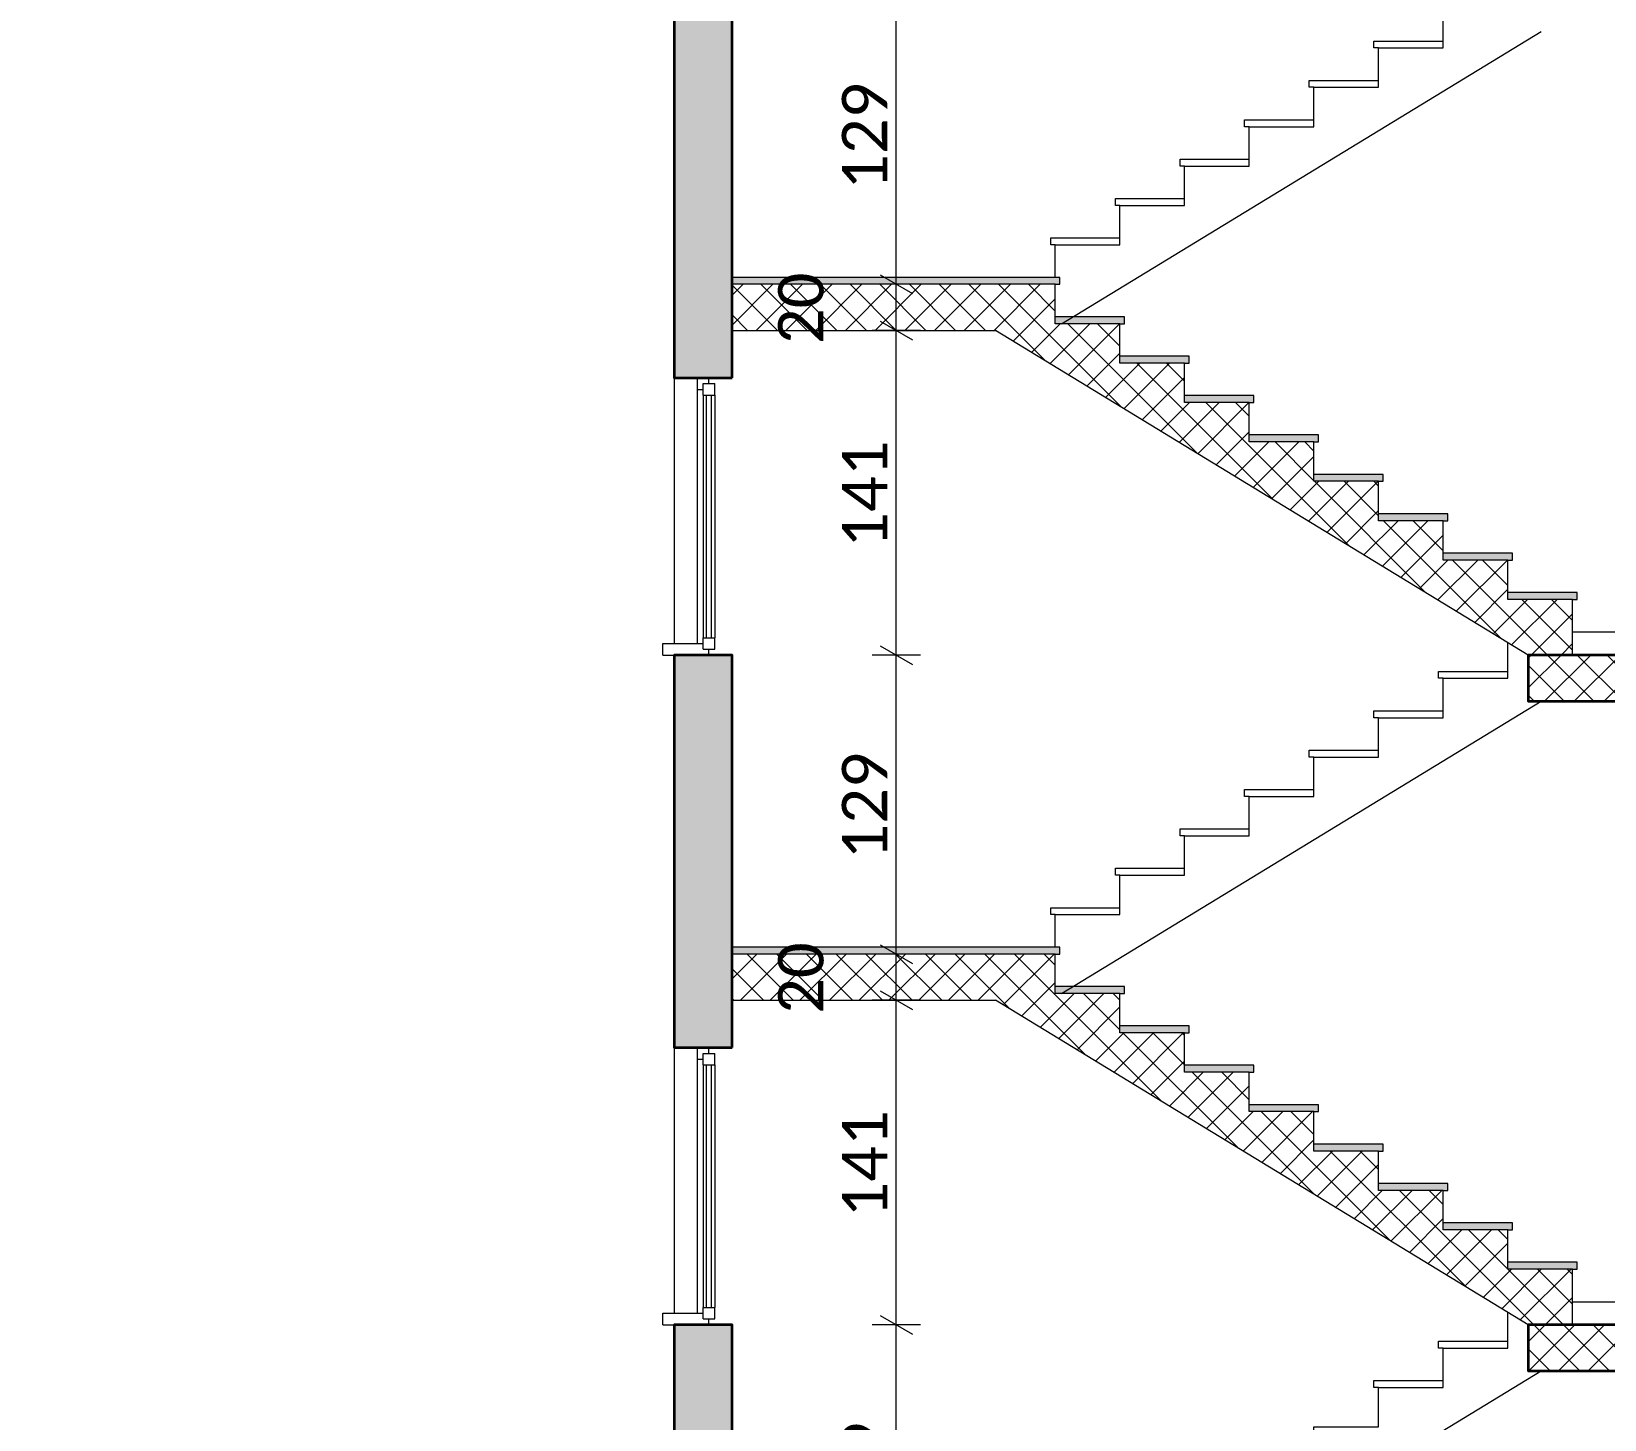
# Model space of a CAD drawing. Header units: millimetres. Extents: x -310 to 171125, y -3027 to 55843.
# Drawn here: x 117401 to 124214, y 29085 to 35096 of the extents above; entities that cross this region are included whole.
import ezdxf

# ---------------------------------------------------------------- set-up
doc = ezdxf.new("R2010")
doc.units = ezdxf.units.MM
doc.header["$MEASUREMENT"] = 0
doc.set_wipeout_variables(frame=1)
doc.linetypes.add('Wipeout_Contour', pattern=[1000, 0, -1000])
doc.layers.add('Dimensioning - General', color=7, linetype='Continuous')
doc.layers.add('Structural - Bearing', color=7, linetype='Continuous')
for name, color, linetype, lineweight, true_color in [('Dimensioning - General_Pen_No__61', 7, 'Continuous', 20, 0x6a6a6a), ('Dimensioning - General_Pen_No__88', 7, 'Continuous', 20, 0xfd4435), ('Structural - Bearing_Pen_No__61', 7, 'Continuous', 20, 0x6a6a6a), ('Structural - Bearing_Pen_No__82', 7, 'Continuous', 20, 0xaaaaaa)]:
    doc.layers.add(name, color=color, linetype=linetype, lineweight=lineweight, true_color=true_color)
for name, color, linetype, lineweight in [('Structural - Bearing_Pen_No__1', 7, 'Continuous', 13), ('Structural - Bearing_Pen_No__101', 252, 'Continuous', 13), ('Structural - Bearing_Pen_No__7', 7, 'Continuous', 35)]:
    doc.layers.add(name, color=color, linetype=linetype, lineweight=lineweight)
doc.layers.get('0').off()
doc.styles.add('GENERATED_STYLE_6', font='calibril.ttf')
doc.dimstyles.new('GENERATED_STYLE__1', dxfattribs={"dimtxt": 195.999997, "dimasz": 106.4, "dimexe": 0.18, "dimexo": 0.0625, "dimgap": 0.09, "dimtad": 1, "dimdec": 0, "dimlfac": 0.1, "dimzin": 0, "dimdsep": 46, "dimtxsty": 'GENERATED_STYLE_6', "dimblk": 'ARROWHEAD_2', "dimblk1": 'ARROWHEAD_2', "dimblk2": 'ARROWHEAD_2', "dimcen": 0.09, "dimse1": 1, "dimse2": 1, "dimclrd": 256, "dimclre": 256, "dimclrt": 256, "dimadec": 0, "dimazin": 0, "dimtfac": 1, "dimtdec": 4, "dimtmove": 0, "dimatfit": 3, "dimfxl": 1, "dimtolj": 1, "dimtzin": 0, "dimarcsym": 0})
pattern_1 = [(45, (0, 0), (-64.346715, 64.346715), []), (135, (0, 0), (64.346715, 64.346715), [])]

# ---------------------------------------------------------------- blocks, each defined once
blk = doc.blocks.new('*D34')
at = {"layer": 'Dimensioning - General_Pen_No__61', "color": 251, "linetype": 'Continuous', "lineweight": 20, "true_color": 0x6a6a6a, "transparency": 16777216}
for p, q in [((121076.5, 29535.9), (121216.5, 29455)), ((121251.5, 29495.5), (121041.5, 29495.5)), ((121146.5, 28200.8), (121146.5, 29495.5)), ((121076.5, 28241.2), (121216.5, 28160.4)), ((121251.5, 28200.8), (121041.5, 28200.8))]:
    blk.add_line(p, q, dxfattribs=at)
at = {"layer": 'Dimensioning - General_Pen_No__88', "color": 20, "lineweight": 20, "true_color": 0xfd4435, "transparency": 16777216, "insert": (121107.3, 28609.8), "char_height": 196, "attachment_point": 7, "rotation": 90, "style": 'GENERATED_STYLE_6'}
blk.add_mtext('\\A1;{\\pql;\\fCalibri Light|b0|i0|c0|p34;129}', dxfattribs=at)
blk = doc.blocks.new('ARROWHEAD_2')
at = {"color": 0, "linetype": 'Continuous', "lineweight": 0}
for p, q in [((-0.378, -0.655), (0.378, 0.655)), ((0, 0), (-1, 0))]:
    blk.add_line(p, q, dxfattribs=at)
blk = doc.blocks.new('*D35')
at = {"layer": 'Dimensioning - General_Pen_No__61', "color": 251, "linetype": 'Continuous', "lineweight": 20, "true_color": 0x6a6a6a, "transparency": 16777216}
for p, q in [((121076.5, 30941.2), (121216.5, 30860.4)), ((121251.5, 30900.8), (121041.5, 30900.8)), ((121146.5, 29495.5), (121146.5, 30900.8)), ((121076.5, 29535.9), (121216.5, 29455)), ((121251.5, 29495.5), (121041.5, 29495.5))]:
    blk.add_line(p, q, dxfattribs=at)
at = {"layer": 'Dimensioning - General_Pen_No__88', "color": 20, "lineweight": 20, "true_color": 0xfd4435, "transparency": 16777216, "char_height": 196, "attachment_point": 7, "rotation": 90, "style": 'GENERATED_STYLE_6'}
for s, insert in [('\\A1;{\\pql;\\fCalibri Light|b0|i0|c0|p34;20}', (120832.9, 30841.9)), ('\\A1;{\\pql;\\fCalibri Light|b0|i0|c0|p34;141}', (121107.3, 29959.8))]:
    blk.add_mtext(s, dxfattribs=dict(at, insert=insert))
blk = doc.blocks.new('*D36')
at = {"layer": 'Dimensioning - General_Pen_No__61', "color": 251, "linetype": 'Continuous', "lineweight": 20, "true_color": 0x6a6a6a, "transparency": 16777216}
for p, q in [((121076.5, 31141.2), (121216.5, 31060.4)), ((121251.5, 31100.8), (121041.5, 31100.8)), ((121146.5, 30900.8), (121146.5, 31100.8)), ((121076.5, 30941.2), (121216.5, 30860.4)), ((121251.5, 30900.8), (121041.5, 30900.8))]:
    blk.add_line(p, q, dxfattribs=at)
blk = doc.blocks.new('*D37')
at = {"layer": 'Dimensioning - General_Pen_No__61', "color": 251, "linetype": 'Continuous', "lineweight": 20, "true_color": 0x6a6a6a, "transparency": 16777216}
for p, q in [((121076.5, 32435.9), (121216.5, 32355)), ((121251.5, 32395.5), (121041.5, 32395.5)), ((121146.5, 31100.8), (121146.5, 32395.5)), ((121076.5, 31141.2), (121216.5, 31060.4)), ((121251.5, 31100.8), (121041.5, 31100.8))]:
    blk.add_line(p, q, dxfattribs=at)
at = {"layer": 'Dimensioning - General_Pen_No__88', "color": 20, "lineweight": 20, "true_color": 0xfd4435, "transparency": 16777216, "insert": (121107.3, 31509.8), "char_height": 196, "attachment_point": 7, "rotation": 90, "style": 'GENERATED_STYLE_6'}
blk.add_mtext('\\A1;{\\pql;\\fCalibri Light|b0|i0|c0|p34;129}', dxfattribs=at)
blk = doc.blocks.new('*D38')
at = {"layer": 'Dimensioning - General_Pen_No__61', "color": 251, "linetype": 'Continuous', "lineweight": 20, "true_color": 0x6a6a6a, "transparency": 16777216}
for p, q in [((121251.5, 33800.8), (121041.5, 33800.8)), ((121076.5, 33841.2), (121216.5, 33760.4)), ((121146.5, 32395.5), (121146.5, 33800.8)), ((121076.5, 32435.9), (121216.5, 32355)), ((121251.5, 32395.5), (121041.5, 32395.5))]:
    blk.add_line(p, q, dxfattribs=at)
at = {"layer": 'Dimensioning - General_Pen_No__88', "color": 20, "lineweight": 20, "true_color": 0xfd4435, "transparency": 16777216, "char_height": 196, "attachment_point": 7, "rotation": 90, "style": 'GENERATED_STYLE_6'}
for s, insert in [('\\A1;{\\pql;\\fCalibri Light|b0|i0|c0|p34;20}', (120832.9, 33741.9)), ('\\A1;{\\pql;\\fCalibri Light|b0|i0|c0|p34;141}', (121107.3, 32859.8))]:
    blk.add_mtext(s, dxfattribs=dict(at, insert=insert))
blk = doc.blocks.new('*D39')
at = {"layer": 'Dimensioning - General_Pen_No__61', "color": 251, "linetype": 'Continuous', "lineweight": 20, "true_color": 0x6a6a6a, "transparency": 16777216}
for p, q in [((121251.5, 34000.8), (121041.5, 34000.8)), ((121076.5, 34041.2), (121216.5, 33960.4)), ((121146.5, 33800.8), (121146.5, 34000.8)), ((121251.5, 33800.8), (121041.5, 33800.8)), ((121076.5, 33841.2), (121216.5, 33760.4))]:
    blk.add_line(p, q, dxfattribs=at)
blk = doc.blocks.new('*D40')
at = {"layer": 'Dimensioning - General_Pen_No__61', "color": 251, "linetype": 'Continuous', "lineweight": 20, "true_color": 0x6a6a6a, "transparency": 16777216}
for p, q in [((121251.5, 35295.5), (121041.5, 35295.5)), ((121076.5, 35335.9), (121216.5, 35255)), ((121146.5, 34000.8), (121146.5, 35295.5)), ((121251.5, 34000.8), (121041.5, 34000.8)), ((121076.5, 34041.2), (121216.5, 33960.4))]:
    blk.add_line(p, q, dxfattribs=at)
at = {"layer": 'Dimensioning - General_Pen_No__88', "color": 20, "lineweight": 20, "true_color": 0xfd4435, "transparency": 16777216, "insert": (121107.3, 34409.8), "char_height": 196, "attachment_point": 7, "rotation": 90, "style": 'GENERATED_STYLE_6'}
blk.add_mtext('\\A1;{\\pql;\\fCalibri Light|b0|i0|c0|p34;129}', dxfattribs=at)
blk = doc.blocks.new('*D91')
at = {"layer": 'Dimensioning - General_Pen_No__61', "color": 251, "linetype": 'Continuous', "lineweight": 20, "true_color": 0x6a6a6a, "transparency": 16777216}
for p, q in [((134757.9, 29295.6), (134547.9, 29295.6)), ((134582.9, 29336), (134722.9, 29255.2)), ((134652.9, 26595.6), (134652.9, 29295.6)), ((134757.9, 26595.6), (134547.9, 26595.6)), ((134582.9, 26636), (134722.9, 26555.2))]:
    blk.add_line(p, q, dxfattribs=at)
at = {"layer": 'Dimensioning - General_Pen_No__88', "color": 20, "lineweight": 20, "true_color": 0xfd4435, "transparency": 16777216, "char_height": 196, "attachment_point": 7, "rotation": 90, "style": 'GENERATED_STYLE_6'}
for s, insert in [('\\A1;{\\pql;\\fCalibri Light|b0|i0|c0|p34;20}', (134613.7, 28937.4)), ('\\A1;{\\pql;\\fCalibri Light|b0|i0|c0|p34;270}', (134613.7, 27707.3))]:
    blk.add_mtext(s, dxfattribs=dict(at, insert=insert))
blk = doc.blocks.new('*D92')
at = {"layer": 'Dimensioning - General_Pen_No__61', "color": 251, "linetype": 'Continuous', "lineweight": 20, "true_color": 0x6a6a6a, "transparency": 16777216}
for p, q in [((134582.9, 29536), (134722.9, 29455.2)), ((134757.9, 29495.6), (134547.9, 29495.6)), ((134652.9, 29295.6), (134652.9, 29495.6)), ((134757.9, 29295.6), (134547.9, 29295.6)), ((134582.9, 29336), (134722.9, 29255.2))]:
    blk.add_line(p, q, dxfattribs=at)
blk = doc.blocks.new('*D93')
at = {"layer": 'Dimensioning - General_Pen_No__61', "color": 251, "linetype": 'Continuous', "lineweight": 20, "true_color": 0x6a6a6a, "transparency": 16777216}
for p, q in [((134582.9, 32236), (134722.9, 32155.2)), ((134757.9, 32195.6), (134547.9, 32195.6)), ((134652.9, 29495.6), (134652.9, 32195.6)), ((134582.9, 29536), (134722.9, 29455.2)), ((134757.9, 29495.6), (134547.9, 29495.6))]:
    blk.add_line(p, q, dxfattribs=at)
at = {"layer": 'Dimensioning - General_Pen_No__88', "color": 20, "lineweight": 20, "true_color": 0xfd4435, "transparency": 16777216, "char_height": 196, "attachment_point": 7, "rotation": 90, "style": 'GENERATED_STYLE_6'}
for s, insert in [('\\A1;{\\pql;\\fCalibri Light|b0|i0|c0|p34;20}', (134613.7, 31837.4)), ('\\A1;{\\pql;\\fCalibri Light|b0|i0|c0|p34;270}', (134613.7, 30607.3))]:
    blk.add_mtext(s, dxfattribs=dict(at, insert=insert))
blk = doc.blocks.new('*D94')
at = {"layer": 'Dimensioning - General_Pen_No__61', "color": 251, "linetype": 'Continuous', "lineweight": 20, "true_color": 0x6a6a6a, "transparency": 16777216}
for p, q in [((134582.9, 32436), (134722.9, 32355.2)), ((134757.9, 32395.6), (134547.9, 32395.6)), ((134652.9, 32195.6), (134652.9, 32395.6)), ((134582.9, 32236), (134722.9, 32155.2)), ((134757.9, 32195.6), (134547.9, 32195.6))]:
    blk.add_line(p, q, dxfattribs=at)
blk = doc.blocks.new('*D95')
at = {"layer": 'Dimensioning - General_Pen_No__61', "color": 251, "linetype": 'Continuous', "lineweight": 20, "true_color": 0x6a6a6a, "transparency": 16777216}
for p, q in [((134757.9, 35095.6), (134547.9, 35095.6)), ((134582.9, 35136), (134722.9, 35055.2)), ((134652.9, 32395.6), (134652.9, 35095.6)), ((134582.9, 32436), (134722.9, 32355.2)), ((134757.9, 32395.6), (134547.9, 32395.6))]:
    blk.add_line(p, q, dxfattribs=at)
at = {"layer": 'Dimensioning - General_Pen_No__88', "color": 20, "lineweight": 20, "true_color": 0xfd4435, "transparency": 16777216, "char_height": 196, "attachment_point": 7, "rotation": 90, "style": 'GENERATED_STYLE_6'}
for s, insert in [('\\A1;{\\pql;\\fCalibri Light|b0|i0|c0|p34;20}', (134613.7, 34737.4)), ('\\A1;{\\pql;\\fCalibri Light|b0|i0|c0|p34;270}', (134613.7, 33507.3))]:
    blk.add_mtext(s, dxfattribs=dict(at, insert=insert))
blk = doc.blocks.new('*D96')
at = {"layer": 'Dimensioning - General_Pen_No__61', "color": 251, "linetype": 'Continuous', "lineweight": 20, "true_color": 0x6a6a6a, "transparency": 16777216}
for p, q in [((134757.9, 35295.6), (134547.9, 35295.6)), ((134582.9, 35336), (134722.9, 35255.2)), ((134652.9, 35095.6), (134652.9, 35295.6)), ((134757.9, 35095.6), (134547.9, 35095.6)), ((134582.9, 35136), (134722.9, 35055.2))]:
    blk.add_line(p, q, dxfattribs=at)
blk = doc.blocks.new('*D134')
at = {"layer": 'Dimensioning - General_Pen_No__61', "color": 251, "linetype": 'Continuous', "lineweight": 20, "true_color": 0x6a6a6a, "transparency": 16777216}
for p, q in [((135307.9, 29295.6), (135097.9, 29295.6)), ((135132.9, 29336), (135272.9, 29255.2)), ((135202.9, 26595.6), (135202.9, 29295.6)), ((135307.9, 26595.6), (135097.9, 26595.6)), ((135132.9, 26636), (135272.9, 26555.2))]:
    blk.add_line(p, q, dxfattribs=at)
at = {"layer": 'Dimensioning - General_Pen_No__88', "color": 20, "lineweight": 20, "true_color": 0xfd4435, "transparency": 16777216, "char_height": 196, "attachment_point": 7, "rotation": 90, "style": 'GENERATED_STYLE_6'}
for s, insert in [('\\A1;{\\pql;\\fCalibri Light|b0|i0|c0|p34;20}', (135163.7, 28937.4)), ('\\A1;{\\pql;\\fCalibri Light|b0|i0|c0|p34;270}', (135163.7, 27707.3))]:
    blk.add_mtext(s, dxfattribs=dict(at, insert=insert))
blk = doc.blocks.new('*D135')
at = {"layer": 'Dimensioning - General_Pen_No__61', "color": 251, "linetype": 'Continuous', "lineweight": 20, "true_color": 0x6a6a6a, "transparency": 16777216}
for p, q in [((135132.9, 29536), (135272.9, 29455.2)), ((135307.9, 29495.6), (135097.9, 29495.6)), ((135202.9, 29295.6), (135202.9, 29495.6)), ((135307.9, 29295.6), (135097.9, 29295.6)), ((135132.9, 29336), (135272.9, 29255.2))]:
    blk.add_line(p, q, dxfattribs=at)
blk = doc.blocks.new('*D136')
at = {"layer": 'Dimensioning - General_Pen_No__61', "color": 251, "linetype": 'Continuous', "lineweight": 20, "true_color": 0x6a6a6a, "transparency": 16777216}
for p, q in [((135132.9, 32236), (135272.9, 32155.2)), ((135307.9, 32195.6), (135097.9, 32195.6)), ((135202.9, 29495.6), (135202.9, 32195.6)), ((135132.9, 29536), (135272.9, 29455.2)), ((135307.9, 29495.6), (135097.9, 29495.6))]:
    blk.add_line(p, q, dxfattribs=at)
at = {"layer": 'Dimensioning - General_Pen_No__88', "color": 20, "lineweight": 20, "true_color": 0xfd4435, "transparency": 16777216, "char_height": 196, "attachment_point": 7, "rotation": 90, "style": 'GENERATED_STYLE_6'}
for s, insert in [('\\A1;{\\pql;\\fCalibri Light|b0|i0|c0|p34;20}', (135163.7, 31837.4)), ('\\A1;{\\pql;\\fCalibri Light|b0|i0|c0|p34;270}', (135163.7, 30607.3))]:
    blk.add_mtext(s, dxfattribs=dict(at, insert=insert))
blk = doc.blocks.new('*D137')
at = {"layer": 'Dimensioning - General_Pen_No__61', "color": 251, "linetype": 'Continuous', "lineweight": 20, "true_color": 0x6a6a6a, "transparency": 16777216}
for p, q in [((135132.9, 32436), (135272.9, 32355.2)), ((135307.9, 32395.6), (135097.9, 32395.6)), ((135202.9, 32195.6), (135202.9, 32395.6)), ((135132.9, 32236), (135272.9, 32155.2)), ((135307.9, 32195.6), (135097.9, 32195.6))]:
    blk.add_line(p, q, dxfattribs=at)
blk = doc.blocks.new('*D138')
at = {"layer": 'Dimensioning - General_Pen_No__61', "color": 251, "linetype": 'Continuous', "lineweight": 20, "true_color": 0x6a6a6a, "transparency": 16777216}
for p, q in [((135307.9, 35095.6), (135097.9, 35095.6)), ((135132.9, 35136), (135272.9, 35055.2)), ((135202.9, 32395.6), (135202.9, 35095.6)), ((135132.9, 32436), (135272.9, 32355.2)), ((135307.9, 32395.6), (135097.9, 32395.6))]:
    blk.add_line(p, q, dxfattribs=at)
at = {"layer": 'Dimensioning - General_Pen_No__88', "color": 20, "lineweight": 20, "true_color": 0xfd4435, "transparency": 16777216, "char_height": 196, "attachment_point": 7, "rotation": 90, "style": 'GENERATED_STYLE_6'}
for s, insert in [('\\A1;{\\pql;\\fCalibri Light|b0|i0|c0|p34;20}', (135163.7, 34737.4)), ('\\A1;{\\pql;\\fCalibri Light|b0|i0|c0|p34;270}', (135163.7, 33507.3))]:
    blk.add_mtext(s, dxfattribs=dict(at, insert=insert))
blk = doc.blocks.new('*D139')
at = {"layer": 'Dimensioning - General_Pen_No__61', "color": 251, "linetype": 'Continuous', "lineweight": 20, "true_color": 0x6a6a6a, "transparency": 16777216}
for p, q in [((135307.9, 35295.6), (135097.9, 35295.6)), ((135132.9, 35336), (135272.9, 35255.2)), ((135202.9, 35095.6), (135202.9, 35295.6)), ((135307.9, 35095.6), (135097.9, 35095.6)), ((135132.9, 35136), (135272.9, 35055.2))]:
    blk.add_line(p, q, dxfattribs=at)
blk = doc.blocks.new('*D159')
at = {"layer": 'Dimensioning - General_Pen_No__61', "color": 251, "linetype": 'Continuous', "lineweight": 20, "true_color": 0x6a6a6a, "transparency": 16777216}
for p, q in [((135682.9, 29536), (135822.9, 29455.2)), ((135857.9, 29495.6), (135647.9, 29495.6)), ((135752.9, 26595.6), (135752.9, 29495.6)), ((135857.9, 26595.6), (135647.9, 26595.6)), ((135682.9, 26636), (135822.9, 26555.2))]:
    blk.add_line(p, q, dxfattribs=at)
at = {"layer": 'Dimensioning - General_Pen_No__88', "color": 20, "lineweight": 20, "true_color": 0xfd4435, "transparency": 16777216, "insert": (135713.7, 27807.3), "char_height": 196, "attachment_point": 7, "rotation": 90, "style": 'GENERATED_STYLE_6'}
blk.add_mtext('\\A1;{\\pql;\\fCalibri Light|b0|i0|c0|p34;290}', dxfattribs=at)
blk = doc.blocks.new('*D160')
at = {"layer": 'Dimensioning - General_Pen_No__61', "color": 251, "linetype": 'Continuous', "lineweight": 20, "true_color": 0x6a6a6a, "transparency": 16777216}
for p, q in [((135682.9, 32436), (135822.9, 32355.2)), ((135857.9, 32395.6), (135647.9, 32395.6)), ((135752.9, 29495.6), (135752.9, 32395.6)), ((135682.9, 29536), (135822.9, 29455.2)), ((135857.9, 29495.6), (135647.9, 29495.6))]:
    blk.add_line(p, q, dxfattribs=at)
at = {"layer": 'Dimensioning - General_Pen_No__88', "color": 20, "lineweight": 20, "true_color": 0xfd4435, "transparency": 16777216, "insert": (135713.7, 30707.3), "char_height": 196, "attachment_point": 7, "rotation": 90, "style": 'GENERATED_STYLE_6'}
blk.add_mtext('\\A1;{\\pql;\\fCalibri Light|b0|i0|c0|p34;290}', dxfattribs=at)
blk = doc.blocks.new('*D161')
at = {"layer": 'Dimensioning - General_Pen_No__61', "color": 251, "linetype": 'Continuous', "lineweight": 20, "true_color": 0x6a6a6a, "transparency": 16777216}
for p, q in [((135857.9, 35295.6), (135647.9, 35295.6)), ((135682.9, 35336), (135822.9, 35255.2)), ((135752.9, 32395.6), (135752.9, 35295.6)), ((135682.9, 32436), (135822.9, 32355.2)), ((135857.9, 32395.6), (135647.9, 32395.6))]:
    blk.add_line(p, q, dxfattribs=at)
at = {"layer": 'Dimensioning - General_Pen_No__88', "color": 20, "lineweight": 20, "true_color": 0xfd4435, "transparency": 16777216, "insert": (135713.7, 33607.3), "char_height": 196, "attachment_point": 7, "rotation": 90, "style": 'GENERATED_STYLE_6'}
blk.add_mtext('\\A1;{\\pql;\\fCalibri Light|b0|i0|c0|p34;290}', dxfattribs=at)

msp = doc.modelspace()

# ---------------------------------------------------------------- hatches: boundary and pattern name
at = {"layer": 'Structural - Bearing_Pen_No__1', "linetype": 'Continuous', "lineweight": 13}
h = msp.add_hatch(dxfattribs=at)
h.set_pattern_fill('CONCRETE_BLOCK', style=0, pattern_type=2)
h.set_pattern_definition(pattern_1)
h.paths.add_polyline_path([(124075.2, 32395.5), (124075.2, 32636.2), (123795.2, 32636.2), (123795.2, 32806.8), (123515.2, 32806.8), (123515.2, 32977.3), (123235.2, 32977.3), (123235.2, 33147.9), (122955.2, 33147.9), (122955.2, 33318.5), (122675.2, 33318.5), (122675.2, 33489.1), (122395.2, 33489.1), (122395.2, 33659.7), (122115.2, 33659.7), (122115.2, 33830.2), (121835.2, 33830.2), (121835.2, 34000.8), (120435.2, 34000.8), (120435.2, 33800.8), (121576, 33800.8), (123882.8, 32395.5)])
h = msp.add_hatch(dxfattribs=at)
h.set_pattern_fill('CONCRETE_BLOCK', style=0, pattern_type=2)
h.set_pattern_definition(pattern_1)
h.paths.add_polyline_path([(139085.2, 32195.6), (139085.2, 32395.6), (123882.8, 32395.6), (123882.8, 32195.6)])
h = msp.add_hatch(dxfattribs=at)
h.set_pattern_fill('CONCRETE_BLOCK', style=0, pattern_type=2)
h.set_pattern_definition(pattern_1)
h.paths.add_polyline_path([(124075.2, 29495.5), (124075.2, 29736.2), (123795.2, 29736.2), (123795.2, 29906.8), (123515.2, 29906.8), (123515.2, 30077.3), (123235.2, 30077.3), (123235.2, 30247.9), (122955.2, 30247.9), (122955.2, 30418.5), (122675.2, 30418.5), (122675.2, 30589.1), (122395.2, 30589.1), (122395.2, 30759.7), (122115.2, 30759.7), (122115.2, 30930.2), (121835.2, 30930.2), (121835.2, 31100.8), (120435.2, 31100.8), (120435.2, 30900.8), (121576, 30900.8), (123882.8, 29495.5)])
h = msp.add_hatch(dxfattribs=at)
h.set_pattern_fill('CONCRETE_BLOCK', style=0, pattern_type=2)
h.set_pattern_definition(pattern_1)
h.paths.add_polyline_path([(139085.2, 29295.6), (139085.2, 29495.6), (123882.8, 29495.6), (123882.8, 29295.6)])
at = {"layer": 'Structural - Bearing_Pen_No__101', "linetype": 'Continuous', "lineweight": 13}
for points in [[(121855.2, 34030.8), (120435.2, 34030.8), (120435.2, 34000.8), (121835.2, 34000.8), (121855.2, 34000.8)], [(122135.2, 33860.2), (121835.2, 33860.2), (121835.2, 33830.2), (122115.2, 33830.2), (122135.2, 33830.2)], [(122415.2, 33689.7), (122115.2, 33689.7), (122115.2, 33659.7), (122395.2, 33659.7), (122415.2, 33659.7)], [(122695.2, 33519.1), (122395.2, 33519.1), (122395.2, 33489.1), (122675.2, 33489.1), (122695.2, 33489.1)], [(122975.2, 33348.5), (122675.2, 33348.5), (122675.2, 33318.5), (122955.2, 33318.5), (122975.2, 33318.5)], [(123255.2, 33177.9), (122955.2, 33177.9), (122955.2, 33147.9), (123235.2, 33147.9), (123255.2, 33147.9)], [(123535.2, 33007.3), (123235.2, 33007.3), (123235.2, 32977.3), (123515.2, 32977.3), (123535.2, 32977.3)], [(123815.2, 32836.8), (123515.2, 32836.8), (123515.2, 32806.8), (123795.2, 32806.8), (123815.2, 32806.8)], [(124095.2, 32666.2), (123795.2, 32666.2), (123795.2, 32636.2), (124075.2, 32636.2), (124095.2, 32636.2)], [(121855.2, 31130.8), (120435.2, 31130.8), (120435.2, 31100.8), (121835.2, 31100.8), (121855.2, 31100.8)], [(122135.2, 30960.2), (121835.2, 30960.2), (121835.2, 30930.2), (122115.2, 30930.2), (122135.2, 30930.2)], [(122415.2, 30789.7), (122115.2, 30789.7), (122115.2, 30759.7), (122395.2, 30759.7), (122415.2, 30759.7)], [(122695.2, 30619.1), (122395.2, 30619.1), (122395.2, 30589.1), (122675.2, 30589.1), (122695.2, 30589.1)], [(122975.2, 30448.5), (122675.2, 30448.5), (122675.2, 30418.5), (122955.2, 30418.5), (122975.2, 30418.5)], [(123255.2, 30277.9), (122955.2, 30277.9), (122955.2, 30247.9), (123235.2, 30247.9), (123255.2, 30247.9)], [(123535.2, 30107.3), (123235.2, 30107.3), (123235.2, 30077.3), (123515.2, 30077.3), (123535.2, 30077.3)], [(123815.2, 29936.8), (123515.2, 29936.8), (123515.2, 29906.8), (123795.2, 29906.8), (123815.2, 29906.8)], [(124095.2, 29766.2), (123795.2, 29766.2), (123795.2, 29736.2), (124075.2, 29736.2), (124095.2, 29736.2)], [(120435.2, 27795.6), (120435.2, 29495.6), (120185.2, 29495.6), (120185.2, 27795.6)]]:
    msp.add_hatch(color=252, dxfattribs=at).paths.add_polyline_path(points)

# ---------------------------------------------------------------- linework, layer by layer
at = {"layer": 'Structural - Bearing_Pen_No__1', "color": 7, "linetype": 'Continuous', "lineweight": 13}
for p, q in [((120435.2, 33930.9), (120435.2, 35295.6)), ((120435.2, 33595.6), (120435.2, 33730.9)), ((120135.2, 32395.6), (120135.2, 32445.6)), ((120135.2, 32395.6), (120285.2, 32395.6)), ((120185.2, 32395.6), (120435.2, 32395.6)), ((120285.2, 32395.6), (120335.2, 32395.6)), ((120435.2, 31030.9), (120435.2, 32395.6)), ((120435.2, 30695.6), (120435.2, 30830.9)), ((120135.2, 29495.6), (120135.2, 29545.6)), ((120135.2, 29495.6), (120285.2, 29495.6)), ((120185.2, 29495.6), (120435.2, 29495.6)), ((120185.2, 27795.6), (120185.2, 29495.6)), ((120285.2, 29495.6), (120335.2, 29495.6)), ((120435.2, 28130.9), (120435.2, 29495.6))]:
    msp.add_line(p, q, dxfattribs=at)
for points in [[(121835.2, 34000.8), (121855.2, 34000.8), (121855.2, 34030.8), (120435.2, 34030.8)], [(124075.2, 32395.5), (124075.2, 32636.2), (123795.2, 32636.2), (123795.2, 32806.8), (123515.2, 32806.8), (123515.2, 32977.3), (123235.2, 32977.3), (123235.2, 33147.9), (122955.2, 33147.9), (122955.2, 33318.5), (122675.2, 33318.5), (122675.2, 33489.1), (122395.2, 33489.1), (122395.2, 33659.7), (122115.2, 33659.7), (122115.2, 33830.2), (121835.2, 33830.2), (121835.2, 34000.8), (120435.2, 34000.8), (120435.2, 33800.8)], [(122115.2, 33830.2), (122135.2, 33830.2), (122135.2, 33860.2), (121835.2, 33860.2)], [(120435.2, 33800.8), (121576, 33800.8)], [(123882.8, 32395.5), (121576, 33800.8)], [(122395.2, 33659.7), (122415.2, 33659.7), (122415.2, 33689.7), (122115.2, 33689.7)], [(122675.2, 33489.1), (122695.2, 33489.1), (122695.2, 33519.1), (122395.2, 33519.1)], [(122955.2, 33318.5), (122975.2, 33318.5), (122975.2, 33348.5), (122675.2, 33348.5)], [(123235.2, 33147.9), (123255.2, 33147.9), (123255.2, 33177.9), (122955.2, 33177.9)], [(123515.2, 32977.3), (123535.2, 32977.3), (123535.2, 33007.3), (123235.2, 33007.3)], [(123795.2, 32806.8), (123815.2, 32806.8), (123815.2, 32836.8), (123515.2, 32836.8)], [(124075.2, 32636.2), (124095.2, 32636.2), (124095.2, 32666.2), (123795.2, 32666.2)], [(121835.2, 31100.8), (121855.2, 31100.8), (121855.2, 31130.8), (120435.2, 31130.8)], [(124075.2, 29495.5), (124075.2, 29736.2), (123795.2, 29736.2), (123795.2, 29906.8), (123515.2, 29906.8), (123515.2, 30077.3), (123235.2, 30077.3), (123235.2, 30247.9), (122955.2, 30247.9), (122955.2, 30418.5), (122675.2, 30418.5), (122675.2, 30589.1), (122395.2, 30589.1), (122395.2, 30759.7), (122115.2, 30759.7), (122115.2, 30930.2), (121835.2, 30930.2), (121835.2, 31100.8), (120435.2, 31100.8), (120435.2, 30900.8)], [(122115.2, 30930.2), (122135.2, 30930.2), (122135.2, 30960.2), (121835.2, 30960.2)], [(120435.2, 30900.8), (121576, 30900.8)], [(123882.8, 29495.5), (121576, 30900.8)], [(122395.2, 30759.7), (122415.2, 30759.7), (122415.2, 30789.7), (122115.2, 30789.7)], [(122675.2, 30589.1), (122695.2, 30589.1), (122695.2, 30619.1), (122395.2, 30619.1)], [(122955.2, 30418.5), (122975.2, 30418.5), (122975.2, 30448.5), (122675.2, 30448.5)], [(123235.2, 30247.9), (123255.2, 30247.9), (123255.2, 30277.9), (122955.2, 30277.9)], [(123515.2, 30077.3), (123535.2, 30077.3), (123535.2, 30107.3), (123235.2, 30107.3)], [(123795.2, 29906.8), (123815.2, 29906.8), (123815.2, 29936.8), (123515.2, 29936.8)], [(124075.2, 29736.2), (124095.2, 29736.2), (124095.2, 29766.2), (123795.2, 29766.2)]]:
    msp.add_lwpolyline(points, dxfattribs=at)
at = {"layer": 'Structural - Bearing_Pen_No__61', "color": 251, "linetype": 'Continuous', "lineweight": 20, "true_color": 0x6a6a6a}
for points in [[(121835.2, 34030.8), (121835.2, 34171.4), (122115.2, 34171.4), (122115.2, 34342), (122395.2, 34342), (122395.2, 34512.6), (122675.2, 34512.6), (122675.2, 34683.1), (122955.2, 34683.1), (122955.2, 34853.7), (123235.2, 34853.7), (123235.2, 35024.3), (123515.2, 35024.3), (123515.2, 35194.9), (123795.2, 35194.9), (123795.2, 35348.8)], [(121862.7, 33830.2), (123939.5, 35095.5)], [(123235.2, 35024.3), (123215.2, 35024.3), (123215.2, 35054.3), (123515.2, 35054.3)], [(122955.2, 34853.7), (122935.2, 34853.7), (122935.2, 34883.7), (123235.2, 34883.7)], [(122675.2, 34683.1), (122655.2, 34683.1), (122655.2, 34713.1), (122955.2, 34713.1)], [(122395.2, 34512.6), (122375.2, 34512.6), (122375.2, 34542.6), (122675.2, 34542.6)], [(122115.2, 34342), (122095.2, 34342), (122095.2, 34372), (122395.2, 34372)], [(121835.2, 34171.4), (121815.2, 34171.4), (121815.2, 34201.4), (122115.2, 34201.4)], [(124075.2, 32495.6), (128485.2, 32495.6)], [(121835.2, 31130.8), (121835.2, 31271.4), (122115.2, 31271.4), (122115.2, 31442), (122395.2, 31442), (122395.2, 31612.6), (122675.2, 31612.6), (122675.2, 31783.1), (122955.2, 31783.1), (122955.2, 31953.7), (123235.2, 31953.7), (123235.2, 32124.3), (123515.2, 32124.3), (123515.2, 32294.9), (123795.2, 32294.9), (123795.2, 32448.8)], [(123515.2, 32294.9), (123495.2, 32294.9), (123495.2, 32324.9), (123795.2, 32324.9)], [(121862.7, 30930.2), (123939.5, 32195.5)], [(123235.2, 32124.3), (123215.2, 32124.3), (123215.2, 32154.3), (123515.2, 32154.3)], [(122955.2, 31953.7), (122935.2, 31953.7), (122935.2, 31983.7), (123235.2, 31983.7)], [(122675.2, 31783.1), (122655.2, 31783.1), (122655.2, 31813.1), (122955.2, 31813.1)], [(122395.2, 31612.6), (122375.2, 31612.6), (122375.2, 31642.6), (122675.2, 31642.6)], [(122115.2, 31442), (122095.2, 31442), (122095.2, 31472), (122395.2, 31472)], [(121835.2, 31271.4), (121815.2, 31271.4), (121815.2, 31301.4), (122115.2, 31301.4)], [(124075.2, 29595.6), (128485.2, 29595.6)], [(121835.2, 28230.8), (121835.2, 28371.4), (122115.2, 28371.4), (122115.2, 28542), (122395.2, 28542), (122395.2, 28712.6), (122675.2, 28712.6), (122675.2, 28883.1), (122955.2, 28883.1), (122955.2, 29053.7), (123235.2, 29053.7), (123235.2, 29224.3), (123515.2, 29224.3), (123515.2, 29394.9), (123795.2, 29394.9), (123795.2, 29548.8)], [(123515.2, 29394.9), (123495.2, 29394.9), (123495.2, 29424.9), (123795.2, 29424.9)], [(121862.7, 28030.2), (123939.5, 29295.5)], [(123235.2, 29224.3), (123215.2, 29224.3), (123215.2, 29254.3), (123515.2, 29254.3)]]:
    msp.add_lwpolyline(points, dxfattribs=at)
at = {"layer": 'Structural - Bearing_Pen_No__7', "color": 7, "linetype": 'Continuous', "lineweight": 35, "flags": 128}
for points in [[(139085.2, 32195.6), (139085.2, 32395.6), (123882.8, 32395.6), (123882.8, 32195.6)], [(120435.2, 27795.6), (120435.2, 29495.6), (120185.2, 29495.6), (120185.2, 27795.6)], [(139085.2, 29295.6), (139085.2, 29495.6), (123882.8, 29495.6), (123882.8, 29295.6)]]:
    msp.add_lwpolyline(points, close=True, dxfattribs=at)

# ---------------------------------------------------------------- dimensions: what is measured, and where the dimension line sits
at = {"layer": 'Dimensioning - General', "color": 251, "linetype": 'Continuous', "lineweight": 20, "true_color": 0x6a6a6a}
for base, p1, p2, picture, middle in [((135202.9, 35295.6), (106730.7, 35095.6), (106794, 35295.6), '*D139', (135065.7, 34886.8)), ((134652.9, 35295.6), (107217.4, 35095.6), (107257.5, 35295.6), '*D96', (134515.7, 34886.8)), ((121146.5, 35295.5), (121094.1, 34000.8), (123882.8, 35295.5), '*D40', (121009.3, 34633.9)), ((121146.5, 33800.8), (123882.8, 32395.5), (121101.4, 33800.8), '*D38', (121009.3, 33083.9)), ((121146.5, 34000.8), (121101.4, 33800.8), (121094.1, 34000.8), '*D39', (120734.9, 33891.4)), ((121146.5, 32395.5), (121314.7, 31100.8), (123882.8, 32395.5), '*D37', (121009.3, 31733.9)), ((121146.5, 30900.8), (123882.8, 29495.5), (121351.4, 30900.8), '*D35', (121009.3, 30183.9)), ((121146.5, 31100.8), (121351.4, 30900.8), (121314.7, 31100.8), '*D36', (120734.9, 30991.4)), ((121146.5, 29495.5), (121075.2, 28200.8), (123882.8, 29495.5), '*D34', (121009.3, 28833.9)), ((135202.9, 29295.6), (106896.2, 26595.6), (106843.5, 29295.6), '*D134', (135065.7, 27931.4)), ((134652.9, 29295.6), (107313.3, 26595.6), (107224.1, 29295.6), '*D91', (134515.7, 27931.4))]:
    dim = msp.add_linear_dim(base=base, p1=p1, p2=p2, angle=90, dimstyle='GENERATED_STYLE__1', dxfattribs=at)
    dim.commit()
    dim.dimension.update_dxf_attribs({"geometry": picture, "text_midpoint": middle, "dimtype": 160, "text_rotation": 90})

# ---------------------------------------------------------------- wipeouts: each hides what was drawn before it
at = {"color": 254, "linetype": 'Wipeout_Contour', "lineweight": 0, "ltscale": 498753.213322}
msp.add_wipeout([(120285.2, 33595.6), (120185.2, 33595.6), (120185.2, 32445.6), (120285.2, 32445.6)], dxfattribs=at).dxf.layer = 'Structural - Bearing'
at = {"color": 254, "linetype": 'Wipeout_Contour', "lineweight": 0, "ltscale": 495807.496985}
msp.add_wipeout([(120185.2, 30695.6), (120185.2, 29545.6), (120285.2, 29545.6), (120285.2, 30695.6)], dxfattribs=at).dxf.layer = 'Structural - Bearing'

# ---------------------------------------------------------------- next in the draw order: hatches: boundary and pattern name
at = {"layer": 'Structural - Bearing_Pen_No__101', "linetype": 'Continuous', "lineweight": 13}
for points in [[(120435.2, 33595.6), (120435.2, 35295.6), (120185.2, 35295.6), (120185.2, 33595.6)], [(120435.2, 30695.6), (120435.2, 32395.6), (120185.2, 32395.6), (120185.2, 30695.6)]]:
    msp.add_hatch(color=252, dxfattribs=at).paths.add_polyline_path(points)

# ---------------------------------------------------------------- next in the draw order: linework, layer by layer
at = {"layer": 'Structural - Bearing_Pen_No__1', "color": 7, "linetype": 'Continuous', "lineweight": 13}
for p, q in [((120185.2, 33595.6), (120185.2, 35295.6)), ((120185.2, 33595.6), (120435.2, 33595.6)), ((120285.2, 33595.6), (120335.2, 33595.6)), ((120185.2, 30695.6), (120185.2, 32395.6)), ((120185.2, 30695.6), (120435.2, 30695.6)), ((120285.2, 30695.6), (120335.2, 30695.6))]:
    msp.add_line(p, q, dxfattribs=at)
at = {"layer": 'Structural - Bearing_Pen_No__7', "color": 7, "linetype": 'Continuous', "lineweight": 35, "flags": 128}
for points in [[(120435.2, 33595.6), (120435.2, 35295.6), (120185.2, 35295.6), (120185.2, 33595.6)], [(120435.2, 30695.6), (120435.2, 32395.6), (120185.2, 32395.6), (120185.2, 30695.6)]]:
    msp.add_lwpolyline(points, close=True, dxfattribs=at)
at = {"layer": 'Structural - Bearing_Pen_No__82', "color": 253, "linetype": 'Continuous', "lineweight": 20, "true_color": 0xaaaaaa}
for p, q in [((120185.2, 33595.6), (120185.2, 32445.6)), ((120185.2, 30695.6), (120185.2, 29545.6))]:
    msp.add_line(p, q, dxfattribs=at)

# ---------------------------------------------------------------- next in the draw order: wipeouts: each hides what was drawn before it
at = {"color": 254, "linetype": 'Wipeout_Contour', "lineweight": 0, "ltscale": 498967.408083}
msp.add_wipeout([(120310.2, 33545.6), (120285.2, 33545.6), (120285.2, 32445.6), (120310.2, 32445.6)], dxfattribs=at).dxf.layer = 'Structural - Bearing'
at = {"color": 254, "linetype": 'Wipeout_Contour', "lineweight": 0, "ltscale": 496025.297695}
msp.add_wipeout([(120310.2, 30645.6), (120285.2, 30645.6), (120285.2, 29545.6), (120310.2, 29545.6)], dxfattribs=at).dxf.layer = 'Structural - Bearing'

# ---------------------------------------------------------------- next in the draw order: linework, layer by layer
at = {"layer": 'Structural - Bearing_Pen_No__1', "color": 7, "linetype": 'Continuous', "lineweight": 13}
for p, q in [((120335.2, 33570.6), (120335.2, 33595.6)), ((120310.2, 33570.6), (120360.2, 33570.6)), ((120310.2, 33570.6), (120335.2, 33570.6)), ((120310.2, 32420.6), (120360.2, 32420.6)), ((120310.2, 32420.6), (120335.2, 32420.6)), ((120335.2, 32395.6), (120335.2, 32420.6)), ((120310.2, 30670.6), (120360.2, 30670.6)), ((120310.2, 30670.6), (120335.2, 30670.6)), ((120335.2, 30670.6), (120335.2, 30695.6)), ((120310.2, 29520.6), (120360.2, 29520.6)), ((120310.2, 29520.6), (120335.2, 29520.6)), ((120335.2, 29495.6), (120335.2, 29520.6))]:
    msp.add_line(p, q, dxfattribs=at)

# ---------------------------------------------------------------- next in the draw order: dimensions: what is measured, and where the dimension line sits
at = {"layer": 'Dimensioning - General', "color": 251, "linetype": 'Continuous', "lineweight": 20, "true_color": 0x6a6a6a}
for base, p1, p2, picture, middle in [((135202.9, 32395.6), (106857.6, 32195.6), (106857.6, 32395.6), '*D137', (135065.7, 31986.8)), ((134652.9, 32395.6), (107163.8, 32195.6), (107177.2, 32395.6), '*D94', (134515.7, 31986.8)), ((135202.9, 29495.6), (106843.5, 29295.6), (106843.5, 29495.6), '*D135', (135065.7, 29086.8)), ((134652.9, 29495.6), (107224.1, 29295.6), (107224.1, 29495.6), '*D92', (134515.7, 29086.8)), ((135752.9, 29495.6), (109287.5, 26595.6), (109452, 29495.6), '*D159', (135615.7, 28031.4))]:
    dim = msp.add_linear_dim(base=base, p1=p1, p2=p2, angle=90, dimstyle='GENERATED_STYLE__1', dxfattribs=at)
    dim.commit()
    dim.dimension.update_dxf_attribs({"geometry": picture, "text_midpoint": middle, "dimtype": 160, "text_rotation": 90})

# ---------------------------------------------------------------- next in the draw order: wipeouts: each hides what was drawn before it
at = {"color": 254, "linetype": 'Wipeout_Contour', "lineweight": 0, "ltscale": 499111.66578}
msp.add_wipeout([(120310.2, 33520.6), (120310.2, 32470.6), (120360.2, 32470.6), (120360.2, 33520.6)], dxfattribs=at).dxf.layer = 'Structural - Bearing'
at = {"color": 254, "linetype": 'Wipeout_Contour', "lineweight": 0, "ltscale": 496170.40588}
msp.add_wipeout([(120310.2, 30620.6), (120310.2, 29570.6), (120360.2, 29570.6), (120360.2, 30620.6)], dxfattribs=at).dxf.layer = 'Structural - Bearing'

# ---------------------------------------------------------------- next in the draw order: linework, layer by layer
at = {"layer": 'Structural - Bearing_Pen_No__1', "color": 7, "linetype": 'Continuous', "lineweight": 13}
for p, q in [((120285.2, 33545.6), (120285.2, 33595.6)), ((120285.2, 33545.6), (120310.2, 33545.6)), ((120310.2, 33520.6), (120310.2, 33570.6)), ((120310.2, 33545.6), (120310.2, 33570.6)), ((120310.2, 33520.6), (120360.2, 33520.6)), ((120325.2, 32470.6), (120325.2, 33520.6)), ((120345.2, 33520.6), (120345.2, 32470.6)), ((120360.2, 33520.6), (120360.2, 33570.6)), ((120135.2, 32445.6), (120285.2, 32445.6)), ((120285.2, 32445.6), (120310.2, 32445.6)), ((120310.2, 32420.6), (120310.2, 32470.6)), ((120310.2, 32470.6), (120360.2, 32470.6)), ((120310.2, 32420.6), (120310.2, 32445.6)), ((120360.2, 32420.6), (120360.2, 32470.6)), ((120285.2, 30645.6), (120285.2, 30695.6)), ((120310.2, 30620.6), (120310.2, 30670.6)), ((120310.2, 30645.6), (120310.2, 30670.6)), ((120360.2, 30620.6), (120360.2, 30670.6)), ((120285.2, 30645.6), (120310.2, 30645.6)), ((120310.2, 30620.6), (120360.2, 30620.6)), ((120325.2, 29570.6), (120325.2, 30620.6)), ((120345.2, 30620.6), (120345.2, 29570.6)), ((120310.2, 29520.6), (120310.2, 29570.6)), ((120310.2, 29570.6), (120360.2, 29570.6)), ((120360.2, 29520.6), (120360.2, 29570.6)), ((120135.2, 29545.6), (120285.2, 29545.6)), ((120285.2, 29545.6), (120310.2, 29545.6)), ((120310.2, 29520.6), (120310.2, 29545.6))]:
    msp.add_line(p, q, dxfattribs=at)
at = {"layer": 'Structural - Bearing_Pen_No__82', "color": 253, "linetype": 'Continuous', "lineweight": 20, "true_color": 0xaaaaaa}
for p, q in [((120285.2, 32445.6), (120285.2, 33545.6)), ((120310.2, 33520.6), (120310.2, 32470.6)), ((120360.2, 33520.6), (120360.2, 32470.6)), ((120285.2, 29545.6), (120285.2, 30645.6)), ((120310.2, 30620.6), (120310.2, 29570.6)), ((120360.2, 30620.6), (120360.2, 29570.6))]:
    msp.add_line(p, q, dxfattribs=at)

# ---------------------------------------------------------------- next in the draw order: dimensions: what is measured, and where the dimension line sits
at = {"layer": 'Dimensioning - General', "color": 251, "linetype": 'Continuous', "lineweight": 20, "true_color": 0x6a6a6a}
for base, p1, p2, picture, middle in [((135752.9, 35295.6), (109390.8, 32395.6), (109215.1, 35295.6), '*D161', (135615.7, 33831.4)), ((135202.9, 35095.6), (106857.6, 32395.6), (106730.7, 35095.6), '*D138', (135065.7, 33731.4)), ((134652.9, 35095.6), (107177.2, 32395.6), (107217.4, 35095.6), '*D95', (134515.7, 33731.4)), ((135752.9, 32395.6), (109452, 29495.6), (109390.8, 32395.6), '*D160', (135615.7, 30931.4)), ((135202.9, 32195.6), (106843.5, 29495.6), (106857.6, 32195.6), '*D136', (135065.7, 30831.4)), ((134652.9, 32195.6), (107224.1, 29495.6), (107163.8, 32195.6), '*D93', (134515.7, 30831.4))]:
    dim = msp.add_linear_dim(base=base, p1=p1, p2=p2, angle=90, dimstyle='GENERATED_STYLE__1', dxfattribs=at)
    dim.commit()
    dim.dimension.update_dxf_attribs({"geometry": picture, "text_midpoint": middle, "dimtype": 160, "text_rotation": 90})

doc.saveas('drawing.dxf')
